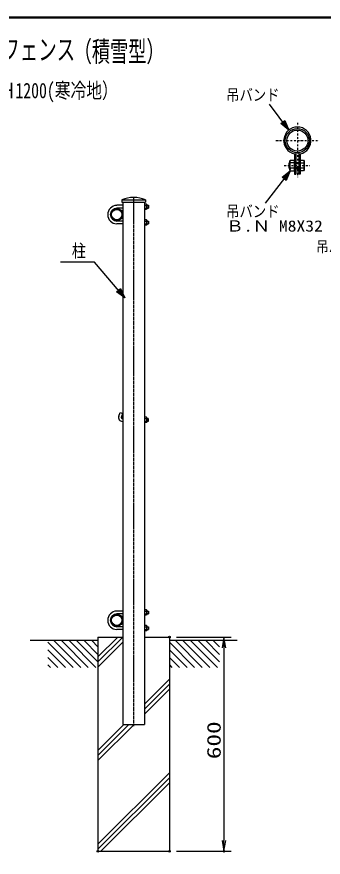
# Model space of a CAD drawing. Units: millimetres, scale not verified. Extents: x -2950 to 2950, y -2100 to 2100.
# Drawn here: x 95 to 952, y -403 to 1950 of the extents above; entities that cross this region are included whole.
import ezdxf
from ezdxf.enums import TextEntityAlignment as Align

# ---------------------------------------------------------------- set-up
doc = ezdxf.new("R2010")
doc.units = ezdxf.units.MM
doc.header["$LTSCALE"] = 10
doc.header["$PDMODE"] = 32
doc.header["$PDSIZE"] = 5
doc.linetypes.add('USER1', pattern=[1.125, 0.75, -0.125, 0.125, -0.125])
doc.linetypes.add('USER3', pattern=[1.01, 0.5, -0.25, 0.01, -0.25])
doc.layers.add('0-0_10', color=4, linetype='Continuous')
doc.layers.add('0-5_DEFPOINTS', color=7, linetype='Continuous')
for name, color, linetype, lineweight in [('0-1_1', 7, 'Continuous', 25), ('0-2_0', 7, 'Continuous', 25), ('0-4_EXTCNT-L', 2, 'Continuous', 25), ('0-6_WAKU', 7, 'Continuous', 25)]:
    doc.layers.add(name, color=color, linetype=linetype, lineweight=lineweight)
doc.styles.add('ＭＳ ゴシック', font='')
doc.styles.get('ＭＳ ゴシック').set_extended_font_data('MS Gothic')

# ---------------------------------------------------------------- blocks, each defined once
blk = doc.blocks.new('C0')
at = {"layer": '0-1_1', "color": 4}
blk.add_line((39524.6, 28577.9), (40230, 27872.4), dxfattribs=at)
blk = doc.blocks.new('C1')
at = {"layer": '0-1_1', "color": 4}
blk.add_line((39692.2, 28622.4), (40442.2, 27872.4), dxfattribs=at)
blk = doc.blocks.new('C2')
at = {"layer": '0-1_1', "color": 4}
blk.add_line((39904.3, 28622.4), (40654.3, 27872.4), dxfattribs=at)
blk = doc.blocks.new('C3')
at = {"layer": '0-1_1', "color": 4}
blk.add_line((40116.4, 28622.4), (40866.4, 27872.4), dxfattribs=at)
blk = doc.blocks.new('C4')
at = {"layer": '0-1_1', "color": 4}
blk.add_line((40328.6, 28622.4), (40924.6, 28026.5), dxfattribs=at)
blk = doc.blocks.new('C5')
at = {"layer": '0-1_1', "color": 4}
blk.add_line((40540.7, 28622.4), (40924.6, 28238.6), dxfattribs=at)
blk = doc.blocks.new('C6')
at = {"layer": '0-1_1', "color": 4}
blk.add_line((40752.8, 28622.4), (40924.6, 28450.7), dxfattribs=at)
blk = doc.blocks.new('C7')
at = {"layer": '0-1_1', "color": 4}
blk.add_line((39524.6, 28365.8), (40017.9, 27872.4), dxfattribs=at)
blk = doc.blocks.new('C8')
at = {"layer": '0-1_1', "color": 4}
blk.add_line((39524.6, 28153.7), (39805.8, 27872.4), dxfattribs=at)
blk = doc.blocks.new('C9')
at = {"layer": '0-1_1', "color": 4}
blk.add_line((39524.6, 27941.5), (39593.6, 27872.4), dxfattribs=at)
blk = doc.blocks.new('C10')
at = {"layer": '0-1_1', "color": 4}
blk.add_line((42724.6, 28577.9), (43430, 27872.4), dxfattribs=at)
blk = doc.blocks.new('C11')
at = {"layer": '0-1_1', "color": 4}
blk.add_line((42892.2, 28622.4), (43642.2, 27872.4), dxfattribs=at)
blk = doc.blocks.new('C12')
at = {"layer": '0-1_1', "color": 4}
blk.add_line((43104.3, 28622.4), (43854.3, 27872.4), dxfattribs=at)
blk = doc.blocks.new('C13')
at = {"layer": '0-1_1', "color": 4}
blk.add_line((43316.4, 28622.4), (44066.4, 27872.4), dxfattribs=at)
blk = doc.blocks.new('C14')
at = {"layer": '0-1_1', "color": 4}
blk.add_line((43528.6, 28622.4), (44124.6, 28026.5), dxfattribs=at)
blk = doc.blocks.new('C15')
at = {"layer": '0-1_1', "color": 4}
blk.add_line((43740.7, 28622.4), (44124.6, 28238.6), dxfattribs=at)
blk = doc.blocks.new('C16')
at = {"layer": '0-1_1', "color": 4}
blk.add_line((43952.8, 28622.4), (44124.6, 28450.7), dxfattribs=at)
blk = doc.blocks.new('C17')
at = {"layer": '0-1_1', "color": 4}
blk.add_line((42724.6, 28365.8), (43217.9, 27872.4), dxfattribs=at)
blk = doc.blocks.new('C18')
at = {"layer": '0-1_1', "color": 4}
blk.add_line((42724.6, 28153.7), (43005.8, 27872.4), dxfattribs=at)
blk = doc.blocks.new('C19')
at = {"layer": '0-1_1', "color": 4}
blk.add_line((42724.6, 27941.5), (42793.6, 27872.4), dxfattribs=at)
blk = doc.blocks.new('DARROWS')
at = {"layer": '0-2_0', "color": 2}
blk.add_line((0, 0), (-9.991, 0), dxfattribs=at)
blk.add_lwpolyline([(-10, -1.667), (0, 0), (-10, 1.667)], dxfattribs=at)
blk = doc.blocks.new('C90')
at = {"layer": '0-1_1', "color": 4}
blk.add_line((22168.3, 18875.2), (21625.2, 19599.4), dxfattribs=at)
blk.add_lwpolyline([(22056.3, 19141.2), (22168.3, 18875.2), (21944.3, 19057.2)], close=True, dxfattribs=at)
blk.add_lwpolyline([(22028.3, 19120.2), (22084.3, 18987.2), (21972.3, 19078.2)], dxfattribs=at)
blk = doc.blocks.new('C96')
at = {"layer": '0-1_1', "color": 4}
blk.add_line((38624.6, 14842.3), (37922.4, 13942.2), dxfattribs=at)
blk.add_lwpolyline([(38397.2, 14664.6), (38624.6, 14842.3), (38507.6, 14578.4)], close=True, dxfattribs=at)
blk.add_lwpolyline([(38424.8, 14643), (38538.5, 14731.9), (38480, 14600)], dxfattribs=at)

msp = doc.modelspace()

# ---------------------------------------------------------------- linework, layer by layer
at = {"layer": '0-1_1', "color": 4, "linetype": 'USER3'}
for p, q in [((879.92, 1653.53), (879.92, 1501.22)), ((819.92, 1603.53), (939.92, 1603.53)), ((843.04, 1533.53), (914.64, 1533.53))]:
    msp.add_line(p, q, dxfattribs=at)
at = {"layer": '0-1_1'}
for p, q in [((875.92, 1569.76), (875.92, 1509.53)), ((883.92, 1569.76), (883.92, 1509.53)), ((887.92, 1566.38), (887.92, 1509.53)), ((855.92, 1539.93), (855.92, 1527.13)), ((858.92, 1541.53), (857.52, 1541.53)), ((871.92, 1541.02), (860.08, 1541.02)), ((871.92, 1518.53), (871.92, 1548.53)), ((883.92, 1541.53), (875.92, 1541.53)), ((883.92, 1541.53), (883.92, 1525.53)), ((887.92, 1541.03), (897.72, 1541.03)), ((898.92, 1545.87), (898.92, 1521.19)), ((858.92, 1521.03), (860.08, 1518.53)), ((871.92, 1526.03), (860.08, 1526.03)), ((860.08, 1518.53), (871.92, 1518.53)), ((875.92, 1525.53), (883.92, 1525.53)), ((887.92, 1509.53), (883.92, 1509.53)), ((897.72, 1526.03), (887.92, 1526.03)), ((897.39, 1518.53), (887.92, 1518.53)), ((898.92, 1521.19), (897.39, 1518.53)), ((388.87, 1437.23), (454.87, 1437.23)), ((388.87, 1437.23), (388.87, 1431.23)), ((454.87, 1437.23), (454.87, 1431.23)), ((391.53, 1422.23), (374.53, 1422.23)), ((391.53, 1414.23), (374.53, 1414.23)), ((388.87, 1431.23), (454.87, 1431.23)), ((458.05, 1425.73), (452.13, 1425.73)), ((452.13, 1421.98), (458.05, 1421.98)), ((452.13, 1414.48), (458.05, 1414.48)), ((458.63, 1424.48), (458.05, 1425.73)), ((458.63, 1422.23), (463.03, 1422.23)), ((458.63, 1414.23), (463.03, 1414.23)), ((463.03, 1422.23), (463.03, 1414.23)), ((463.03, 1422.23), (463.63, 1421.63)), ((463.63, 1414.83), (463.03, 1414.23)), ((463.63, 1421.63), (463.63, 1414.83)), ((391.53, 1378.23), (374.53, 1378.23)), ((391.53, 1370.23), (374.53, 1370.23)), ((458.05, 1381.73), (452.13, 1381.73)), ((452.13, 1377.98), (458.05, 1377.98)), ((452.13, 1370.48), (458.05, 1370.48)), ((458.63, 1380.48), (458.05, 1381.73)), ((458.63, 1378.23), (463.03, 1378.23)), ((458.63, 1370.23), (463.03, 1370.23)), ((463.03, 1378.23), (463.03, 1370.23)), ((463.03, 1378.23), (463.63, 1377.63)), ((463.03, 1370.23), (463.63, 1370.83)), ((463.63, 1377.63), (463.63, 1370.83)), ((380.11, 831.99), (383.85, 842.28)), ((383.85, 842.28), (391.37, 839.54)), ((387.63, 829.26), (391.37, 839.54)), ((390.44, 825.23), (391.57, 825.23)), ((458.09, 828.73), (452.17, 828.73)), ((452.17, 824.98), (458.09, 824.98)), ((458.67, 827.48), (458.09, 828.73)), ((462.07, 825.23), (458.67, 825.23)), ((462.67, 824.63), (462.07, 825.23)), ((462.07, 825.23), (462.07, 817.23)), ((462.67, 824.63), (462.67, 817.83)), ((390.44, 817.23), (391.57, 817.23)), ((452.17, 817.48), (458.09, 817.48)), ((462.07, 817.23), (458.67, 817.23)), ((462.67, 817.83), (462.07, 817.23)), ((391.53, 286.23), (374.53, 286.23)), ((458.05, 289.73), (452.13, 289.73)), ((452.13, 285.98), (458.05, 285.98)), ((458.63, 288.48), (458.05, 289.73)), ((458.63, 286.23), (463.03, 286.23)), ((463.03, 286.23), (463.03, 278.23)), ((463.03, 286.23), (463.63, 285.63)), ((463.63, 285.63), (463.63, 278.83)), ((391.53, 278.23), (374.53, 278.23)), ((452.13, 278.48), (458.05, 278.48)), ((458.63, 278.23), (463.03, 278.23)), ((463.63, 278.83), (463.03, 278.23)), ((391.53, 242.23), (374.53, 242.23)), ((458.05, 245.73), (452.13, 245.73)), ((452.13, 241.98), (458.05, 241.98)), ((458.63, 244.48), (458.05, 245.73)), ((458.63, 242.23), (463.03, 242.23)), ((463.03, 242.23), (463.03, 234.23)), ((463.03, 242.23), (463.63, 241.63)), ((463.63, 241.63), (463.63, 234.83)), ((321.87, 213.23), (391.57, 213.23)), ((391.53, 234.23), (374.53, 234.23)), ((452.13, 234.48), (458.05, 234.48)), ((452.17, 213.23), (521.87, 213.23)), ((458.63, 234.23), (463.03, 234.23)), ((463.03, 234.23), (463.63, 234.83)), ((521.87, 213.23), (521.87, -386.77)), ((321.87, 203.23), (131.87, 203.23)), ((711.87, 203.23), (521.87, 203.23)), ((391.57, -31.77), (452.17, -31.77))]:
    msp.add_line(p, q, dxfattribs=at)
at = {"layer": '0-1_1', "color": 4}
for p, q in [((855.92, 1539.93), (858.92, 1539.93)), ((875.92, 1539.93), (883.92, 1539.93)), ((858.92, 1527.13), (855.92, 1527.13)), ((883.92, 1527.13), (875.92, 1527.13)), ((458.63, 1421.63), (463.63, 1421.63)), ((458.63, 1414.83), (463.63, 1414.83)), ((458.63, 1377.63), (463.63, 1377.63)), ((458.63, 1370.83), (463.63, 1370.83)), ((462.67, 824.63), (458.67, 824.63)), ((462.67, 817.83), (458.67, 817.83)), ((458.63, 285.63), (463.63, 285.63)), ((458.63, 278.83), (463.63, 278.83)), ((458.63, 241.63), (463.63, 241.63)), ((321.87, 157.58), (377.52, 213.23)), ((321.87, 143.44), (391.66, 213.23)), ((458.63, 234.83), (463.63, 234.83)), ((321.87, 129.3), (391.57, 199)), ((452.17, 25.75), (521.87, 95.45)), ((452.17, 11.61), (521.87, 81.31)), ((452.17, -2.54), (521.87, 67.17)), ((321.87, -104.55), (394.65, -31.77)), ((321.87, -118.69), (408.79, -31.77)), ((321.87, -132.84), (422.93, -31.77)), ((321.87, -366.68), (521.87, -166.68)), ((321.87, -380.82), (521.87, -180.83)), ((330.07, -386.77), (521.87, -194.97))]:
    msp.add_line(p, q, dxfattribs=at)
at = {"layer": '0-1_1', "color": 4, "linetype": 'USER1'}
msp.add_line((421.87, 1445.23), (421.87, -36.77), dxfattribs=at)
at = {"layer": '0-1_1'}
for points in [[(871.92, 1566.38), (871.92, 1509.53), (875.92, 1509.53)], [(857.52, 1525.53), (857.52, 1541.53), (855.92, 1539.93)], [(858.92, 1521.03), (858.92, 1546.03), (860.08, 1548.53), (871.92, 1548.53)], [(887.92, 1548.53), (897.39, 1548.53), (898.92, 1545.87)], [(855.92, 1527.13), (857.52, 1525.53), (858.92, 1525.53)], [(391.57, 1431.23), (391.57, 213.23), (391.57, -31.77)], [(458.63, 1424.48), (458.63, 1411.98), (458.05, 1410.73), (452.13, 1410.73)], [(452.17, 1431.23), (452.17, 213.23), (452.17, -31.77)], [(458.63, 1380.48), (458.63, 1367.98), (458.05, 1366.73), (452.13, 1366.73)], [(458.67, 827.48), (458.67, 814.98), (458.09, 813.73), (452.17, 813.73)], [(458.63, 288.48), (458.63, 275.98), (458.05, 274.73), (452.13, 274.73)], [(458.63, 244.48), (458.63, 231.98), (458.05, 230.73), (452.13, 230.73)], [(321.87, 213.23), (321.87, -386.77), (521.87, -386.77)]]:
    msp.add_lwpolyline(points, dxfattribs=at)
at = {"layer": '0-1_1', "color": 4}
for points in [[(397.57, 1163.2), (311.87, 1263.23), (217.37, 1263.23)], [(382.01, 1186.74), (388.46, 1173.83), (376.69, 1182.18)]]:
    msp.add_lwpolyline(points, dxfattribs=at)
msp.add_lwpolyline([(384.67, 1189.01), (397.57, 1163.2), (374.03, 1179.91)], close=True, dxfattribs=at)
at = {"layer": '0-1_1'}
for centre, radius in [((879.92, 1603.53), 34), ((879.92, 1603.53), 29.4), ((374.53, 1396.23), 17), ((374.53, 1396.23), 14.7), ((389.57, 828.23), 2), ((374.53, 260.23), 17), ((374.53, 260.23), 14.7)]:
    msp.add_circle(centre, radius, dxfattribs=at)
for centre, radius, start, end in [((879.92, 1603.53), 38, 282.15329, 257.84705), ((870.35, 1546.03), 11.43, 179.99992, 205.98035), ((883.82, 1533.53), 24.9, 162.48149, 197.51962), ((875.15, 1549.2), 24, 340.09109, 352.02023), ((874.92, 1533.53), 24, 341.79004, 18.20996), ((870.35, 1521.03), 11.43, 154.02034, 179.99992), ((875.15, 1517.85), 24, 7.97977, 19.9089), ((375.53, 1396.23), 26, 92.20422, 267.79578), ((375.53, 1396.23), 18, 93.18472, 266.81528), ((446.18, 1418.23), 12.45, 342.48083, 17.5195), ((452.92, 1424.48), 5.71, 334.0202, 0), ((452.92, 1411.98), 5.71, 0, 25.97979), ((446.18, 1374.23), 12.45, 342.48083, 17.5195), ((452.92, 1380.48), 5.71, 334.0202, 0), ((452.92, 1367.98), 5.71, 0, 25.97979), ((390.44, 828.23), 11, 160.00017, 270), ((390.44, 828.23), 3, 160.00017, 270), ((452.95, 827.48), 5.71, 334.0199, 0), ((446.22, 821.23), 12.45, 342.48373, 17.51709), ((452.95, 814.98), 5.71, 0, 25.9799), ((375.53, 260.23), 26, 92.20422, 267.79578), ((446.18, 282.23), 12.45, 342.48083, 17.5195), ((452.92, 288.48), 5.71, 334.0202, 0), ((375.53, 260.23), 18, 93.18472, 266.81528), ((452.92, 275.98), 5.71, 0, 25.97979), ((446.18, 238.23), 12.45, 342.48083, 17.5195), ((452.92, 244.48), 5.71, 334.0202, 0), ((452.92, 231.98), 5.71, 0, 25.97979)]:
    msp.add_arc(centre, radius, start, end, dxfattribs=at)
at = {"layer": '0-4_EXTCNT-L', "color": 1}
for p, q in [((541.87, 213.23), (694.54, 213.23)), ((541.87, -386.77), (694.54, -386.77))]:
    msp.add_line(p, q, dxfattribs=at)
at = {"layer": '0-4_EXTCNT-L'}
msp.add_line((674.54, 183.23), (674.54, -356.77), dxfattribs=at)
at = {"layer": '0-4_EXTCNT-L', "color": 4}
msp.add_arc((421.87, 1364.76), 79.63, 65.51816, 114.48184, dxfattribs=at)
at = {"layer": '0-5_DEFPOINTS'}
for p in [(521.87, 213.23), (321.87, -386.77), (521.87, -386.77), (521.87, -386.77), (674.54, -386.77)]:
    msp.add_point(p, dxfattribs=at)
at = {"layer": '0-6_WAKU'}
msp.add_line((-2698.59, 1948.83), (2798.74, 1948.83), dxfattribs=at)
msp.add_lwpolyline([(-2699.92, 1950.16), (2800.08, 1950.16), (2800.08, -1949.84), (-2699.92, -1949.84)], close=True, dxfattribs=at)
msp.add_lwpolyline([(-2697.26, -1947.17), (-2697.26, 1947.49), (2797.41, 1947.49)], dxfattribs=at)

# ---------------------------------------------------------------- block references
at = {"layer": '0-2_0', "xscale": 0.1, "yscale": 0.1}
for name, p in [('C90', (-1360.9, -254.52)), ('C96', (-3002.39, 34.3)), ('C0', (-3770.59, -2659.01)), ('C1', (-3770.59, -2659.01)), ('C2', (-3770.59, -2659.01)), ('C3', (-3770.59, -2659.01)), ('C4', (-3770.59, -2659.01)), ('C5', (-3770.59, -2659.01)), ('C6', (-3770.59, -2659.01)), ('C10', (-3750.59, -2659.01)), ('C11', (-3750.59, -2659.01)), ('C12', (-3750.59, -2659.01)), ('C13', (-3750.59, -2659.01)), ('C14', (-3750.59, -2659.01)), ('C15', (-3750.59, -2659.01)), ('C16', (-3750.59, -2659.01)), ('C7', (-3770.59, -2659.01)), ('C17', (-3750.59, -2659.01)), ('C8', (-3770.59, -2659.01)), ('C18', (-3750.59, -2659.01)), ('C9', (-3770.59, -2659.01)), ('C19', (-3750.59, -2659.01))]:
    msp.add_blockref(name, p, dxfattribs=at)
at = {"layer": '0-4_EXTCNT-L', "xscale": 3, "yscale": 3}
for p, rotation in [((674.54, 213.23), 90), ((674.54, -386.77), 270)]:
    msp.add_blockref('DARROWS', p, dxfattribs=dict(at, rotation=rotation))

# ---------------------------------------------------------------- texts
at = {"layer": '0-0_10', "style": 'ＭＳ ゴシック'}
for s, height, width, p in [('丸パイプフェンス', 58.14, 0.65, (-154.28, 1811.7)), ('（積雪型）', 57.33, 0.65, (254.24, 1807.32)), ('ＰK－１型Ｈ1200(寒冷地）', 43.1, 0.75, (-151.32, 1709.27))]:
    msp.add_text(s, height=height, dxfattribs=dict(at, width=width)).set_placement(p, align=Align.BOTTOM_LEFT)
at = {"layer": '0-1_1', "color": 4, "style": 'ＭＳ ゴシック'}
for s, height, width, p in [('吊バンド', 32.21, 0.85, (680.53, 1705.57)), ('吊バンド', 32.21, 0.85, (680.53, 1379.54)), ('Ｂ.Ｎ M8X32', 31.4, 1.15, (680.53, 1339.34)), ('柱', 36.08, 0.8, (248.87, 1266.29)), ('吊バンド', 30.65, 0.85, (932.1, 1282.14))]:
    msp.add_text(s, height=height, dxfattribs=dict(at, width=width)).set_placement(p, align=Align.BOTTOM_LEFT)
at = {"layer": '0-4_EXTCNT-L', "color": 3, "style": 'ＭＳ ゴシック', "width": 1.35}
msp.add_text('600', height=38.49, rotation=90, dxfattribs=at).set_placement((676.95, -128.77), align=Align.BOTTOM_LEFT)

doc.saveas('drawing.dxf')
